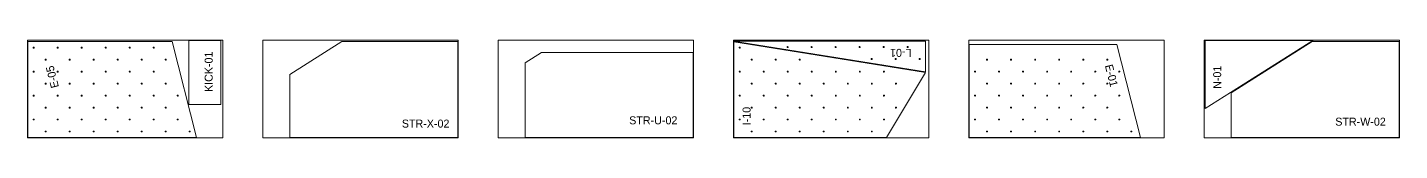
# Model space of a CAD drawing. Extents: x 0 to 287620, y 0 to 1220.
# Drawn here: x 88200 to 105340, y 0 to 1220 of the extents above; entities that cross this region are included whole.
import ezdxf

# ---------------------------------------------------------------- set-up
doc = ezdxf.new("R2010")
doc.units = 0
doc.header["$MEASUREMENT"] = 0
for name, color, linetype, lineweight in [('CUSTOM', 7, 'CONTINUOUS', 0), ('drilling', 7, 'CONTINUOUS', 0), ('FINAL', 7, 'CONTINUOUS', 0)]:
    doc.layers.add(name, color=color, linetype=linetype, lineweight=lineweight)

msp = doc.modelspace()

# ---------------------------------------------------------------- linework, layer by layer
at = {"layer": 'CUSTOM', "lineweight": 0}
for points in [[(88200, 0), (90640, 0), (90640, 1220), (88200, 1220)], [(91140, 0), (93580, 0), (93580, 1220), (91140, 1220)], [(94080, 0), (96520, 0), (96520, 1220), (94080, 1220)], [(97020, 0), (99460, 0), (99460, 1220), (97020, 1220)], [(99960, 0), (102400, 0), (102400, 1220), (99960, 1220)], [(102900, 0), (105340, 0), (105340, 1220), (102900, 1220)]]:
    msp.add_lwpolyline(points, close=True, dxfattribs=at)
at = {"layer": 'drilling', "lineweight": 0}
for points in [[(88278, 1134), (88274, 1133), (88272, 1131), (88272, 1127), (88273, 1124), (88276, 1122), (88280, 1122), (88283, 1124), (88284, 1127), (88284, 1131), (88282, 1133)], [(88578, 1134), (88574, 1133), (88572, 1131), (88572, 1127), (88573, 1124), (88576, 1122), (88580, 1122), (88583, 1124), (88584, 1127), (88584, 1131), (88582, 1133)], [(88878, 1134), (88874, 1133), (88872, 1131), (88872, 1127), (88873, 1124), (88876, 1122), (88880, 1122), (88883, 1124), (88884, 1127), (88884, 1131), (88882, 1133)], [(89178, 1134), (89174, 1133), (89172, 1131), (89172, 1127), (89173, 1124), (89176, 1122), (89180, 1122), (89183, 1124), (89184, 1127), (89184, 1131), (89182, 1133)], [(89478, 1134), (89474, 1133), (89472, 1131), (89472, 1127), (89473, 1124), (89476, 1122), (89480, 1122), (89483, 1124), (89484, 1127), (89484, 1131), (89482, 1133)], [(89778, 1134), (89774, 1133), (89772, 1131), (89772, 1127), (89773, 1124), (89776, 1122), (89780, 1122), (89783, 1124), (89784, 1127), (89784, 1131), (89782, 1133)], [(97098, 1134), (97094, 1133), (97092, 1131), (97092, 1127), (97093, 1124), (97096, 1122), (97100, 1122), (97103, 1124), (97104, 1127), (97104, 1131), (97102, 1133)], [(97689, 1134), (97690, 1131), (97693, 1128), (97696, 1128), (97700, 1129), (97702, 1132), (97702, 1136), (97700, 1139), (97696, 1141), (97693, 1140), (97690, 1138)], [(97989, 1134), (97990, 1131), (97993, 1128), (97996, 1128), (98000, 1129), (98002, 1132), (98002, 1136), (98000, 1139), (97996, 1141), (97993, 1140), (97990, 1138)], [(98289, 1134), (98290, 1131), (98293, 1128), (98296, 1128), (98300, 1129), (98302, 1132), (98302, 1136), (98300, 1139), (98296, 1141), (98293, 1140), (98290, 1138)], [(98589, 1134), (98590, 1131), (98593, 1128), (98596, 1128), (98600, 1129), (98602, 1132), (98602, 1136), (98600, 1139), (98596, 1141), (98593, 1140), (98590, 1138)], [(98889, 1134), (98890, 1131), (98893, 1128), (98896, 1128), (98900, 1129), (98902, 1132), (98902, 1136), (98900, 1139), (98896, 1141), (98893, 1140), (98890, 1138)], [(99189, 1134), (99190, 1131), (99193, 1128), (99196, 1128), (99200, 1129), (99202, 1132), (99202, 1136), (99200, 1139), (99196, 1141), (99193, 1140), (99190, 1138)], [(88428, 984), (88424, 983), (88422, 981), (88422, 977), (88423, 974), (88426, 972), (88430, 972), (88433, 974), (88434, 977), (88434, 981), (88432, 983)], [(88728, 984), (88724, 983), (88722, 981), (88722, 977), (88723, 974), (88726, 972), (88730, 972), (88733, 974), (88734, 977), (88734, 981), (88732, 983)], [(89028, 984), (89024, 983), (89022, 981), (89022, 977), (89023, 974), (89026, 972), (89030, 972), (89033, 974), (89034, 977), (89034, 981), (89032, 983)], [(89328, 984), (89324, 983), (89322, 981), (89322, 977), (89323, 974), (89326, 972), (89330, 972), (89333, 974), (89334, 977), (89334, 981), (89332, 983)], [(89628, 984), (89624, 983), (89622, 981), (89622, 977), (89623, 974), (89626, 972), (89630, 972), (89633, 974), (89634, 977), (89634, 981), (89632, 983)], [(89928, 984), (89924, 983), (89922, 981), (89922, 977), (89923, 974), (89926, 972), (89930, 972), (89933, 974), (89934, 977), (89934, 981), (89932, 983)], [(97248, 984), (97244, 983), (97242, 981), (97242, 977), (97243, 974), (97246, 972), (97250, 972), (97253, 974), (97254, 977), (97254, 981), (97252, 983)], [(97548, 984), (97544, 983), (97542, 981), (97542, 977), (97543, 974), (97546, 972), (97550, 972), (97553, 974), (97554, 977), (97554, 981), (97552, 983)], [(97848, 984), (97844, 983), (97842, 981), (97842, 977), (97843, 974), (97846, 972), (97850, 972), (97853, 974), (97854, 977), (97854, 981), (97852, 983)], [(98739, 984), (98740, 981), (98743, 978), (98746, 978), (98750, 979), (98752, 982), (98752, 986), (98750, 989), (98746, 991), (98743, 990), (98740, 988)], [(99039, 984), (99040, 981), (99043, 978), (99046, 978), (99050, 979), (99052, 982), (99052, 986), (99050, 989), (99046, 991), (99043, 990), (99040, 988)], [(99339, 984), (99340, 981), (99343, 978), (99346, 978), (99350, 979), (99352, 982), (99352, 986), (99350, 989), (99346, 991), (99343, 990), (99340, 988)], [(100188, 972), (100192, 973), (100194, 975), (100194, 979), (100193, 982), (100190, 984), (100186, 984), (100183, 982), (100182, 979), (100182, 975), (100184, 973)], [(100488, 972), (100492, 973), (100494, 975), (100494, 979), (100493, 982), (100490, 984), (100486, 984), (100483, 982), (100482, 979), (100482, 975), (100484, 973)], [(100788, 972), (100792, 973), (100794, 975), (100794, 979), (100793, 982), (100790, 984), (100786, 984), (100783, 982), (100782, 979), (100782, 975), (100784, 973)], [(101088, 972), (101092, 973), (101094, 975), (101094, 979), (101093, 982), (101090, 984), (101086, 984), (101083, 982), (101082, 979), (101082, 975), (101084, 973)], [(101388, 972), (101392, 973), (101394, 975), (101394, 979), (101393, 982), (101390, 984), (101386, 984), (101383, 982), (101382, 979), (101382, 975), (101384, 973)], [(101688, 972), (101692, 973), (101694, 975), (101694, 979), (101693, 982), (101690, 984), (101686, 984), (101683, 982), (101682, 979), (101682, 975), (101684, 973)], [(88278, 834), (88274, 833), (88272, 831), (88272, 827), (88273, 824), (88276, 822), (88280, 822), (88283, 824), (88284, 827), (88284, 831), (88282, 833)], [(88578, 834), (88574, 833), (88572, 831), (88572, 827), (88573, 824), (88576, 822), (88580, 822), (88583, 824), (88584, 827), (88584, 831), (88582, 833)], [(88878, 834), (88874, 833), (88872, 831), (88872, 827), (88873, 824), (88876, 822), (88880, 822), (88883, 824), (88884, 827), (88884, 831), (88882, 833)], [(89178, 834), (89174, 833), (89172, 831), (89172, 827), (89173, 824), (89176, 822), (89180, 822), (89183, 824), (89184, 827), (89184, 831), (89182, 833)], [(89478, 834), (89474, 833), (89472, 831), (89472, 827), (89473, 824), (89476, 822), (89480, 822), (89483, 824), (89484, 827), (89484, 831), (89482, 833)], [(89778, 834), (89774, 833), (89772, 831), (89772, 827), (89773, 824), (89776, 822), (89780, 822), (89783, 824), (89784, 827), (89784, 831), (89782, 833)], [(97098, 834), (97094, 833), (97092, 831), (97092, 827), (97093, 824), (97096, 822), (97100, 822), (97103, 824), (97104, 827), (97104, 831), (97102, 833)], [(97398, 834), (97394, 833), (97392, 831), (97392, 827), (97393, 824), (97396, 822), (97400, 822), (97403, 824), (97404, 827), (97404, 831), (97402, 833)], [(97698, 834), (97694, 833), (97692, 831), (97692, 827), (97693, 824), (97696, 822), (97700, 822), (97703, 824), (97704, 827), (97704, 831), (97702, 833)], [(97998, 834), (97994, 833), (97992, 831), (97992, 827), (97993, 824), (97996, 822), (98000, 822), (98003, 824), (98004, 827), (98004, 831), (98002, 833)], [(98298, 834), (98294, 833), (98292, 831), (98292, 827), (98293, 824), (98296, 822), (98300, 822), (98303, 824), (98304, 827), (98304, 831), (98302, 833)], [(98598, 834), (98594, 833), (98592, 831), (98592, 827), (98593, 824), (98596, 822), (98600, 822), (98603, 824), (98604, 827), (98604, 831), (98602, 833)], [(98898, 834), (98894, 833), (98892, 831), (98892, 827), (98893, 824), (98896, 822), (98900, 822), (98903, 824), (98904, 827), (98904, 831), (98902, 833)], [(100038, 822), (100042, 823), (100044, 825), (100044, 829), (100043, 832), (100040, 834), (100036, 834), (100033, 832), (100032, 829), (100032, 825), (100034, 823)], [(100338, 822), (100342, 823), (100344, 825), (100344, 829), (100343, 832), (100340, 834), (100336, 834), (100333, 832), (100332, 829), (100332, 825), (100334, 823)], [(100638, 822), (100642, 823), (100644, 825), (100644, 829), (100643, 832), (100640, 834), (100636, 834), (100633, 832), (100632, 829), (100632, 825), (100634, 823)], [(100938, 822), (100942, 823), (100944, 825), (100944, 829), (100943, 832), (100940, 834), (100936, 834), (100933, 832), (100932, 829), (100932, 825), (100934, 823)], [(101238, 822), (101242, 823), (101244, 825), (101244, 829), (101243, 832), (101240, 834), (101236, 834), (101233, 832), (101232, 829), (101232, 825), (101234, 823)], [(101538, 822), (101542, 823), (101544, 825), (101544, 829), (101543, 832), (101540, 834), (101536, 834), (101533, 832), (101532, 829), (101532, 825), (101534, 823)], [(101838, 822), (101842, 823), (101844, 825), (101844, 829), (101843, 832), (101840, 834), (101836, 834), (101833, 832), (101832, 829), (101832, 825), (101834, 823)], [(88278, 534), (88274, 533), (88272, 531), (88272, 527), (88273, 524), (88276, 522), (88280, 522), (88283, 524), (88284, 527), (88284, 531), (88282, 533)], [(88428, 684), (88424, 683), (88422, 681), (88422, 677), (88423, 674), (88426, 672), (88430, 672), (88433, 674), (88434, 677), (88434, 681), (88432, 683)], [(88578, 534), (88574, 533), (88572, 531), (88572, 527), (88573, 524), (88576, 522), (88580, 522), (88583, 524), (88584, 527), (88584, 531), (88582, 533)], [(88728, 684), (88724, 683), (88722, 681), (88722, 677), (88723, 674), (88726, 672), (88730, 672), (88733, 674), (88734, 677), (88734, 681), (88732, 683)], [(88878, 534), (88874, 533), (88872, 531), (88872, 527), (88873, 524), (88876, 522), (88880, 522), (88883, 524), (88884, 527), (88884, 531), (88882, 533)], [(89028, 684), (89024, 683), (89022, 681), (89022, 677), (89023, 674), (89026, 672), (89030, 672), (89033, 674), (89034, 677), (89034, 681), (89032, 683)], [(89178, 534), (89174, 533), (89172, 531), (89172, 527), (89173, 524), (89176, 522), (89180, 522), (89183, 524), (89184, 527), (89184, 531), (89182, 533)], [(89328, 684), (89324, 683), (89322, 681), (89322, 677), (89323, 674), (89326, 672), (89330, 672), (89333, 674), (89334, 677), (89334, 681), (89332, 683)], [(89478, 534), (89474, 533), (89472, 531), (89472, 527), (89473, 524), (89476, 522), (89480, 522), (89483, 524), (89484, 527), (89484, 531), (89482, 533)], [(89628, 684), (89624, 683), (89622, 681), (89622, 677), (89623, 674), (89626, 672), (89630, 672), (89633, 674), (89634, 677), (89634, 681), (89632, 683)], [(89778, 534), (89774, 533), (89772, 531), (89772, 527), (89773, 524), (89776, 522), (89780, 522), (89783, 524), (89784, 527), (89784, 531), (89782, 533)], [(89928, 684), (89924, 683), (89922, 681), (89922, 677), (89923, 674), (89926, 672), (89930, 672), (89933, 674), (89934, 677), (89934, 681), (89932, 683)], [(90078, 534), (90074, 533), (90072, 531), (90072, 527), (90073, 524), (90076, 522), (90080, 522), (90083, 524), (90084, 527), (90084, 531), (90082, 533)], [(97098, 534), (97094, 533), (97092, 531), (97092, 527), (97093, 524), (97096, 522), (97100, 522), (97103, 524), (97104, 527), (97104, 531), (97102, 533)], [(97248, 684), (97244, 683), (97242, 681), (97242, 677), (97243, 674), (97246, 672), (97250, 672), (97253, 674), (97254, 677), (97254, 681), (97252, 683)], [(97398, 534), (97394, 533), (97392, 531), (97392, 527), (97393, 524), (97396, 522), (97400, 522), (97403, 524), (97404, 527), (97404, 531), (97402, 533)], [(97548, 684), (97544, 683), (97542, 681), (97542, 677), (97543, 674), (97546, 672), (97550, 672), (97553, 674), (97554, 677), (97554, 681), (97552, 683)], [(97698, 534), (97694, 533), (97692, 531), (97692, 527), (97693, 524), (97696, 522), (97700, 522), (97703, 524), (97704, 527), (97704, 531), (97702, 533)], [(97848, 684), (97844, 683), (97842, 681), (97842, 677), (97843, 674), (97846, 672), (97850, 672), (97853, 674), (97854, 677), (97854, 681), (97852, 683)], [(97998, 534), (97994, 533), (97992, 531), (97992, 527), (97993, 524), (97996, 522), (98000, 522), (98003, 524), (98004, 527), (98004, 531), (98002, 533)], [(98148, 684), (98144, 683), (98142, 681), (98142, 677), (98143, 674), (98146, 672), (98150, 672), (98153, 674), (98154, 677), (98154, 681), (98152, 683)], [(98298, 534), (98294, 533), (98292, 531), (98292, 527), (98293, 524), (98296, 522), (98300, 522), (98303, 524), (98304, 527), (98304, 531), (98302, 533)], [(98448, 684), (98444, 683), (98442, 681), (98442, 677), (98443, 674), (98446, 672), (98450, 672), (98453, 674), (98454, 677), (98454, 681), (98452, 683)], [(98598, 534), (98594, 533), (98592, 531), (98592, 527), (98593, 524), (98596, 522), (98600, 522), (98603, 524), (98604, 527), (98604, 531), (98602, 533)], [(98748, 684), (98744, 683), (98742, 681), (98742, 677), (98743, 674), (98746, 672), (98750, 672), (98753, 674), (98754, 677), (98754, 681), (98752, 683)], [(98898, 534), (98894, 533), (98892, 531), (98892, 527), (98893, 524), (98896, 522), (98900, 522), (98903, 524), (98904, 527), (98904, 531), (98902, 533)], [(99048, 684), (99044, 683), (99042, 681), (99042, 677), (99043, 674), (99046, 672), (99050, 672), (99053, 674), (99054, 677), (99054, 681), (99052, 683)], [(100038, 522), (100042, 523), (100044, 525), (100044, 529), (100043, 532), (100040, 534), (100036, 534), (100033, 532), (100032, 529), (100032, 525), (100034, 523)], [(100188, 672), (100192, 673), (100194, 675), (100194, 679), (100193, 682), (100190, 684), (100186, 684), (100183, 682), (100182, 679), (100182, 675), (100184, 673)], [(100338, 522), (100342, 523), (100344, 525), (100344, 529), (100343, 532), (100340, 534), (100336, 534), (100333, 532), (100332, 529), (100332, 525), (100334, 523)], [(100488, 672), (100492, 673), (100494, 675), (100494, 679), (100493, 682), (100490, 684), (100486, 684), (100483, 682), (100482, 679), (100482, 675), (100484, 673)], [(100638, 522), (100642, 523), (100644, 525), (100644, 529), (100643, 532), (100640, 534), (100636, 534), (100633, 532), (100632, 529), (100632, 525), (100634, 523)], [(100788, 672), (100792, 673), (100794, 675), (100794, 679), (100793, 682), (100790, 684), (100786, 684), (100783, 682), (100782, 679), (100782, 675), (100784, 673)], [(100938, 522), (100942, 523), (100944, 525), (100944, 529), (100943, 532), (100940, 534), (100936, 534), (100933, 532), (100932, 529), (100932, 525), (100934, 523)], [(101088, 672), (101092, 673), (101094, 675), (101094, 679), (101093, 682), (101090, 684), (101086, 684), (101083, 682), (101082, 679), (101082, 675), (101084, 673)], [(101238, 522), (101242, 523), (101244, 525), (101244, 529), (101243, 532), (101240, 534), (101236, 534), (101233, 532), (101232, 529), (101232, 525), (101234, 523)], [(101388, 672), (101392, 673), (101394, 675), (101394, 679), (101393, 682), (101390, 684), (101386, 684), (101383, 682), (101382, 679), (101382, 675), (101384, 673)], [(101538, 522), (101542, 523), (101544, 525), (101544, 529), (101543, 532), (101540, 534), (101536, 534), (101533, 532), (101532, 529), (101532, 525), (101534, 523)], [(101688, 672), (101692, 673), (101694, 675), (101694, 679), (101693, 682), (101690, 684), (101686, 684), (101683, 682), (101682, 679), (101682, 675), (101684, 673)], [(101838, 522), (101842, 523), (101844, 525), (101844, 529), (101843, 532), (101840, 534), (101836, 534), (101833, 532), (101832, 529), (101832, 525), (101834, 523)], [(88428, 384), (88424, 383), (88422, 381), (88422, 377), (88423, 374), (88426, 372), (88430, 372), (88433, 374), (88434, 377), (88434, 381), (88432, 383)], [(88728, 384), (88724, 383), (88722, 381), (88722, 377), (88723, 374), (88726, 372), (88730, 372), (88733, 374), (88734, 377), (88734, 381), (88732, 383)], [(89028, 384), (89024, 383), (89022, 381), (89022, 377), (89023, 374), (89026, 372), (89030, 372), (89033, 374), (89034, 377), (89034, 381), (89032, 383)], [(89328, 384), (89324, 383), (89322, 381), (89322, 377), (89323, 374), (89326, 372), (89330, 372), (89333, 374), (89334, 377), (89334, 381), (89332, 383)], [(89628, 384), (89624, 383), (89622, 381), (89622, 377), (89623, 374), (89626, 372), (89630, 372), (89633, 374), (89634, 377), (89634, 381), (89632, 383)], [(89928, 384), (89924, 383), (89922, 381), (89922, 377), (89923, 374), (89926, 372), (89930, 372), (89933, 374), (89934, 377), (89934, 381), (89932, 383)], [(97248, 384), (97244, 383), (97242, 381), (97242, 377), (97243, 374), (97246, 372), (97250, 372), (97253, 374), (97254, 377), (97254, 381), (97252, 383)], [(97548, 384), (97544, 383), (97542, 381), (97542, 377), (97543, 374), (97546, 372), (97550, 372), (97553, 374), (97554, 377), (97554, 381), (97552, 383)], [(97848, 384), (97844, 383), (97842, 381), (97842, 377), (97843, 374), (97846, 372), (97850, 372), (97853, 374), (97854, 377), (97854, 381), (97852, 383)], [(98148, 384), (98144, 383), (98142, 381), (98142, 377), (98143, 374), (98146, 372), (98150, 372), (98153, 374), (98154, 377), (98154, 381), (98152, 383)], [(98448, 384), (98444, 383), (98442, 381), (98442, 377), (98443, 374), (98446, 372), (98450, 372), (98453, 374), (98454, 377), (98454, 381), (98452, 383)], [(98748, 384), (98744, 383), (98742, 381), (98742, 377), (98743, 374), (98746, 372), (98750, 372), (98753, 374), (98754, 377), (98754, 381), (98752, 383)], [(99048, 384), (99044, 383), (99042, 381), (99042, 377), (99043, 374), (99046, 372), (99050, 372), (99053, 374), (99054, 377), (99054, 381), (99052, 383)], [(100188, 372), (100192, 373), (100194, 375), (100194, 379), (100193, 382), (100190, 384), (100186, 384), (100183, 382), (100182, 379), (100182, 375), (100184, 373)], [(100488, 372), (100492, 373), (100494, 375), (100494, 379), (100493, 382), (100490, 384), (100486, 384), (100483, 382), (100482, 379), (100482, 375), (100484, 373)], [(100788, 372), (100792, 373), (100794, 375), (100794, 379), (100793, 382), (100790, 384), (100786, 384), (100783, 382), (100782, 379), (100782, 375), (100784, 373)], [(101088, 372), (101092, 373), (101094, 375), (101094, 379), (101093, 382), (101090, 384), (101086, 384), (101083, 382), (101082, 379), (101082, 375), (101084, 373)], [(101388, 372), (101392, 373), (101394, 375), (101394, 379), (101393, 382), (101390, 384), (101386, 384), (101383, 382), (101382, 379), (101382, 375), (101384, 373)], [(101688, 372), (101692, 373), (101694, 375), (101694, 379), (101693, 382), (101690, 384), (101686, 384), (101683, 382), (101682, 379), (101682, 375), (101684, 373)], [(88278, 234), (88274, 233), (88272, 231), (88272, 227), (88273, 224), (88276, 222), (88280, 222), (88283, 224), (88284, 227), (88284, 231), (88282, 233)], [(88578, 234), (88574, 233), (88572, 231), (88572, 227), (88573, 224), (88576, 222), (88580, 222), (88583, 224), (88584, 227), (88584, 231), (88582, 233)], [(88878, 234), (88874, 233), (88872, 231), (88872, 227), (88873, 224), (88876, 222), (88880, 222), (88883, 224), (88884, 227), (88884, 231), (88882, 233)], [(89178, 234), (89174, 233), (89172, 231), (89172, 227), (89173, 224), (89176, 222), (89180, 222), (89183, 224), (89184, 227), (89184, 231), (89182, 233)], [(89478, 234), (89474, 233), (89472, 231), (89472, 227), (89473, 224), (89476, 222), (89480, 222), (89483, 224), (89484, 227), (89484, 231), (89482, 233)], [(89778, 234), (89774, 233), (89772, 231), (89772, 227), (89773, 224), (89776, 222), (89780, 222), (89783, 224), (89784, 227), (89784, 231), (89782, 233)], [(90078, 234), (90074, 233), (90072, 231), (90072, 227), (90073, 224), (90076, 222), (90080, 222), (90083, 224), (90084, 227), (90084, 231), (90082, 233)], [(97098, 234), (97094, 233), (97092, 231), (97092, 227), (97093, 224), (97096, 222), (97100, 222), (97103, 224), (97104, 227), (97104, 231), (97102, 233)], [(97398, 234), (97394, 233), (97392, 231), (97392, 227), (97393, 224), (97396, 222), (97400, 222), (97403, 224), (97404, 227), (97404, 231), (97402, 233)], [(97698, 234), (97694, 233), (97692, 231), (97692, 227), (97693, 224), (97696, 222), (97700, 222), (97703, 224), (97704, 227), (97704, 231), (97702, 233)], [(97998, 234), (97994, 233), (97992, 231), (97992, 227), (97993, 224), (97996, 222), (98000, 222), (98003, 224), (98004, 227), (98004, 231), (98002, 233)], [(98298, 234), (98294, 233), (98292, 231), (98292, 227), (98293, 224), (98296, 222), (98300, 222), (98303, 224), (98304, 227), (98304, 231), (98302, 233)], [(98598, 234), (98594, 233), (98592, 231), (98592, 227), (98593, 224), (98596, 222), (98600, 222), (98603, 224), (98604, 227), (98604, 231), (98602, 233)], [(98898, 234), (98894, 233), (98892, 231), (98892, 227), (98893, 224), (98896, 222), (98900, 222), (98903, 224), (98904, 227), (98904, 231), (98902, 233)], [(100038, 222), (100042, 223), (100044, 225), (100044, 229), (100043, 232), (100040, 234), (100036, 234), (100033, 232), (100032, 229), (100032, 225), (100034, 223)], [(100338, 222), (100342, 223), (100344, 225), (100344, 229), (100343, 232), (100340, 234), (100336, 234), (100333, 232), (100332, 229), (100332, 225), (100334, 223)], [(100638, 222), (100642, 223), (100644, 225), (100644, 229), (100643, 232), (100640, 234), (100636, 234), (100633, 232), (100632, 229), (100632, 225), (100634, 223)], [(100938, 222), (100942, 223), (100944, 225), (100944, 229), (100943, 232), (100940, 234), (100936, 234), (100933, 232), (100932, 229), (100932, 225), (100934, 223)], [(101238, 222), (101242, 223), (101244, 225), (101244, 229), (101243, 232), (101240, 234), (101236, 234), (101233, 232), (101232, 229), (101232, 225), (101234, 223)], [(101538, 222), (101542, 223), (101544, 225), (101544, 229), (101543, 232), (101540, 234), (101536, 234), (101533, 232), (101532, 229), (101532, 225), (101534, 223)], [(101838, 222), (101842, 223), (101844, 225), (101844, 229), (101843, 232), (101840, 234), (101836, 234), (101833, 232), (101832, 229), (101832, 225), (101834, 223)], [(88428, 84), (88424, 83), (88422, 81), (88422, 77), (88423, 74), (88426, 72), (88430, 72), (88433, 74), (88434, 77), (88434, 81), (88432, 83)], [(88728, 84), (88724, 83), (88722, 81), (88722, 77), (88723, 74), (88726, 72), (88730, 72), (88733, 74), (88734, 77), (88734, 81), (88732, 83)], [(89028, 84), (89024, 83), (89022, 81), (89022, 77), (89023, 74), (89026, 72), (89030, 72), (89033, 74), (89034, 77), (89034, 81), (89032, 83)], [(89328, 84), (89324, 83), (89322, 81), (89322, 77), (89323, 74), (89326, 72), (89330, 72), (89333, 74), (89334, 77), (89334, 81), (89332, 83)], [(89628, 84), (89624, 83), (89622, 81), (89622, 77), (89623, 74), (89626, 72), (89630, 72), (89633, 74), (89634, 77), (89634, 81), (89632, 83)], [(89928, 84), (89924, 83), (89922, 81), (89922, 77), (89923, 74), (89926, 72), (89930, 72), (89933, 74), (89934, 77), (89934, 81), (89932, 83)], [(90228, 84), (90224, 83), (90222, 81), (90222, 77), (90223, 74), (90226, 72), (90230, 72), (90233, 74), (90234, 77), (90234, 81), (90232, 83)], [(97248, 84), (97244, 83), (97242, 81), (97242, 77), (97243, 74), (97246, 72), (97250, 72), (97253, 74), (97254, 77), (97254, 81), (97252, 83)], [(97548, 84), (97544, 83), (97542, 81), (97542, 77), (97543, 74), (97546, 72), (97550, 72), (97553, 74), (97554, 77), (97554, 81), (97552, 83)], [(97848, 84), (97844, 83), (97842, 81), (97842, 77), (97843, 74), (97846, 72), (97850, 72), (97853, 74), (97854, 77), (97854, 81), (97852, 83)], [(98148, 84), (98144, 83), (98142, 81), (98142, 77), (98143, 74), (98146, 72), (98150, 72), (98153, 74), (98154, 77), (98154, 81), (98152, 83)], [(98448, 84), (98444, 83), (98442, 81), (98442, 77), (98443, 74), (98446, 72), (98450, 72), (98453, 74), (98454, 77), (98454, 81), (98452, 83)], [(98748, 84), (98744, 83), (98742, 81), (98742, 77), (98743, 74), (98746, 72), (98750, 72), (98753, 74), (98754, 77), (98754, 81), (98752, 83)], [(100188, 72), (100192, 73), (100194, 75), (100194, 79), (100193, 82), (100190, 84), (100186, 84), (100183, 82), (100182, 79), (100182, 75), (100184, 73)], [(100488, 72), (100492, 73), (100494, 75), (100494, 79), (100493, 82), (100490, 84), (100486, 84), (100483, 82), (100482, 79), (100482, 75), (100484, 73)], [(100788, 72), (100792, 73), (100794, 75), (100794, 79), (100793, 82), (100790, 84), (100786, 84), (100783, 82), (100782, 79), (100782, 75), (100784, 73)], [(101088, 72), (101092, 73), (101094, 75), (101094, 79), (101093, 82), (101090, 84), (101086, 84), (101083, 82), (101082, 79), (101082, 75), (101084, 73)], [(101388, 72), (101392, 73), (101394, 75), (101394, 79), (101393, 82), (101390, 84), (101386, 84), (101383, 82), (101382, 79), (101382, 75), (101384, 73)], [(101688, 72), (101692, 73), (101694, 75), (101694, 79), (101693, 82), (101690, 84), (101686, 84), (101683, 82), (101682, 79), (101682, 75), (101684, 73)], [(101988, 72), (101992, 73), (101994, 75), (101994, 79), (101993, 82), (101990, 84), (101986, 84), (101983, 82), (101982, 79), (101982, 75), (101984, 73)]]:
    msp.add_lwpolyline(points, close=True, dxfattribs=at)
at = {"layer": 'Final', "lineweight": 0}
for points in [[(88203, 1203), (88203, 3), (90312, 3), (90006, 1203)], [(90214, 417), (90214, 1217), (90614, 1217), (90614, 417)], [(99420, 1209), (97020, 1209), (99420, 825)], [(97023, 3), (97023, 1202), (99418, 818), (98931, 3)], [(102912, 364), (102912, 1217), (104258, 1217)], [(102104, 3), (99963, 3), (99963, 1168), (101808, 1168)]]:
    msp.add_lwpolyline(points, close=True, dxfattribs=at)
at = {"layer": 'FINAL', "lineweight": 0}
for points in [[(91477, 3), (91477, 791), (92127, 1203), (93577, 1203), (93577, 3)], [(105337, 1203), (104248, 1203), (103237, 562), (103237, 3), (105337, 3)], [(96517, 3), (94417, 3), (94417, 936), (94623, 1066), (96517, 1066)]]:
    msp.add_lwpolyline(points, close=True, dxfattribs=at)

# ---------------------------------------------------------------- texts
at = {"layer": 'Final', "lineweight": 0}
for s, rotation, p in [('KICK-01', 90, (90514, 573)), ('L-01', 180, (99243, 1112)), ('E-05', 104.264, (88594, 636)), ('E-01', 284.264, (101658, 903)), ('N-01', 90, (103112, 612)), ('I-10', 90, (97233, 156))]:
    msp.add_text(s, height=100, rotation=rotation, dxfattribs=at).set_placement(p)
at = {"layer": 'FINAL', "lineweight": 0}
for s, p in [('STR-X-02', (92877, 127)), ('STR-U-02', (95717, 168)), ('STR-W-02', (104537, 151))]:
    msp.add_text(s, height=100, dxfattribs=at).set_placement(p)

doc.saveas('drawing.dxf')
